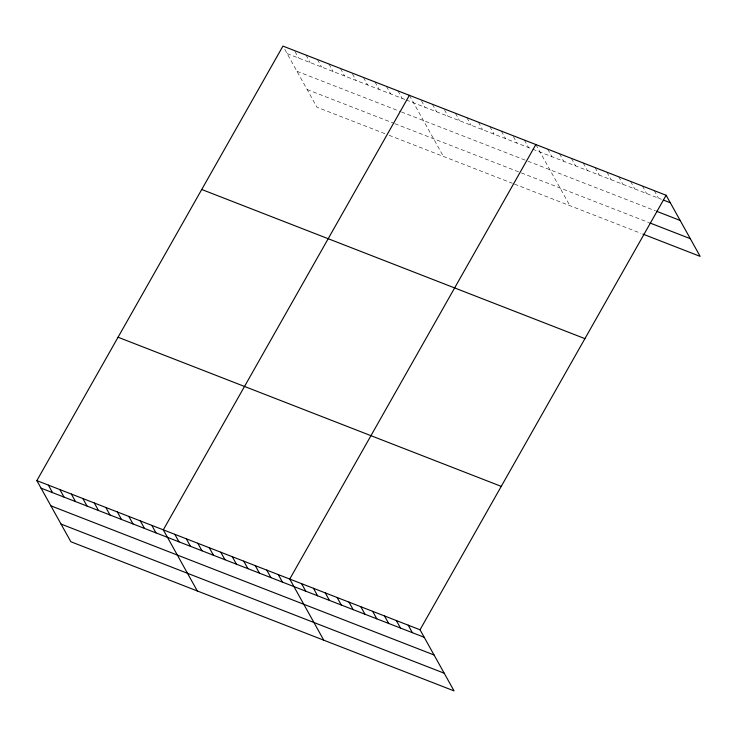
<?xml version="1.0" encoding="UTF-8"?>
<svg xmlns="http://www.w3.org/2000/svg" width="737" height="737" viewBox="0 0 737 737"><rect width="100%" height="100%" fill="white"/><g stroke="black" fill="none" stroke-linecap="round" stroke-linejoin="round"><path stroke-width="0.55" stroke-dasharray="3.69 2.76" d="M287.126 53.608L405.221 99.578M406.262 99.983L531.672 148.791M532.713 149.206L661.43 199.303M296.974 71.305L400.44 111.573M401.481 111.978L526.881 160.795M527.932 161.2L655.479 210.846M307.126 89.536L393.862 123.291M394.903 123.705L520.313 172.513M521.354 172.919L648.846 222.546M384.898 133.664L316.974 107.224L283.469 47.039M389.081 135.295L512.39 183.292M514.481 184.103L640.932 233.325M654.281 190.634L658.463 198.152M642.443 186.028L646.625 193.536M630.596 181.413L634.778 188.93M618.748 176.806L622.931 184.324M606.91 172.2L611.093 179.708M595.063 167.585L599.245 175.102M583.225 162.978L587.407 170.487M571.378 158.363L575.56 165.88M559.53 153.757L563.713 161.274M547.692 149.15L551.875 156.659M535.845 144.535L569.867 205.66M524.348 140.058L528.53 147.575M513.376 136.529L517.033 143.098M501.363 131.112L505.545 138.63M489.865 126.635L494.048 134.152M478.368 122.167L482.551 129.675M466.871 117.69L471.054 125.207M455.383 113.212L459.556 120.73M444.402 109.684L448.068 116.253M432.389 104.267L436.571 111.775M421.417 100.729L425.074 107.307M409.394 95.322L443.416 156.447M397.906 90.844L402.08 98.353M386.409 86.367L390.592 93.885M374.912 81.89L379.094 89.407M363.415 77.422L367.597 84.93M352.443 73.884L356.1 80.462M340.43 68.467L344.603 75.985M328.932 63.999L333.115 71.507M317.435 59.522L321.618 67.039M305.938 55.045L310.12 62.562M294.966 51.516L298.623 58.085"/><path stroke-width="1.11" d="M36.85 480.625L420.026 629.776L454.056 690.901L70.872 541.75L36.85 480.625L282.944 46.099L666.128 195.25L700.15 256.375L642.904 234.09M409.394 95.322L163.301 529.848L197.323 590.973M535.845 144.535L289.752 579.061L323.773 640.195M420.026 629.776L666.128 195.25M663.401 200.068L670.311 202.758M656.474 211.233L680.159 220.455M649.841 222.933L690.302 238.677M201.735 189.492L584.911 338.642M118.058 337.233L501.243 486.383M41.032 488.143L424.208 637.284M50.881 505.831L434.056 654.981M61.024 524.062L444.208 673.213M408.187 625.16L412.37 632.678M396.34 620.554L400.523 628.071M384.502 615.948L388.675 623.456M372.655 611.332L376.837 618.85M360.808 606.726L364.99 614.234M348.97 602.111L353.152 609.628M337.122 597.504L341.305 605.022M325.275 592.898L329.457 600.406M313.437 588.283L317.619 595.8M301.59 583.676L305.772 591.185M278.254 574.593L282.437 582.101M266.757 570.116L270.94 577.633M255.26 565.638L259.442 573.156M243.763 561.17L247.945 568.678M232.275 556.693L236.457 564.201M220.778 552.216L224.96 559.733M209.28 547.748L213.463 555.256M197.783 543.27L201.966 550.779M186.286 538.793L190.468 546.31M174.798 534.316L178.98 541.833M151.804 525.37L155.986 532.888M140.306 520.893L144.489 528.411M128.809 516.425L132.992 523.933M117.321 511.948L121.504 519.456M105.824 507.471L110.006 514.988M94.327 503.002L98.509 510.511M82.83 498.525L87.012 506.033M71.332 494.048L75.515 501.565M59.844 489.58L64.027 497.088M48.347 485.103L52.53 492.611"/></g></svg>
